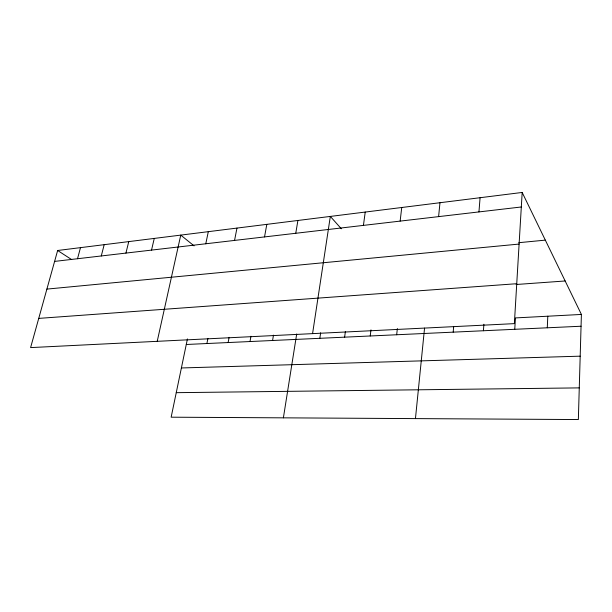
<?xml version="1.0" encoding="UTF-8"?>
<svg xmlns="http://www.w3.org/2000/svg" width="612" height="612" viewBox="0 0 612 612"><rect width="100%" height="100%" fill="white"/><g stroke="black" fill="none" stroke-linecap="round" stroke-linejoin="round"><path stroke-width="0.92" d="M522.181 192.451L514.363 323.633L30.6 347.601L57.643 250.492L522.181 192.451L581.4 314.438L578.348 419.549L171.146 417.193L187.433 338.918M547.281 327.795L547.801 316.213M514.761 329.302L515.434 317.919L581.4 314.438M483.411 330.748L483.893 324.23M478.951 211.92L480.083 197.707M453.186 332.148L453.668 326.655M438.605 216.625L439.982 202.717M415.449 418.608L424.56 328.093M396.668 334.764L397.364 328.56M400.141 221.108L401.74 207.499M370.214 335.98L370.979 329.883M363.429 225.392L365.226 212.058M344.617 337.166L345.39 331.551M319.839 338.314L320.657 332.783M312.571 333.632L330.327 216.418L341.343 228.773M283.387 417.843L296.698 333.976M295.764 233.287L297.899 220.473M272.57 340.502L273.48 335.131M250.017 341.542L250.966 336.256M264.529 236.928L266.809 224.359M228.131 342.552L229.118 337.342M234.557 240.424L236.966 228.085M206.894 343.539L207.919 338.398M205.785 243.775L208.31 231.665M157.223 341.328L180.762 235.107L194.081 245.879M151.531 250.109L154.262 238.42M125.934 253.093L128.757 241.61M101.278 255.969L104.185 244.678M77.517 258.738L80.493 247.638M54.598 261.408L521.317 206.978M518.785 242.689L545.33 240.133M46.887 289.101L519.106 244.073M38.732 318.393L516.742 283.708M516.061 284.511L565.159 280.977M186.278 344.487L581.056 326.234M181.389 367.965L580.191 356.169M176.248 392.674L579.266 387.886M57.643 250.492L71.658 259.587"/></g></svg>
